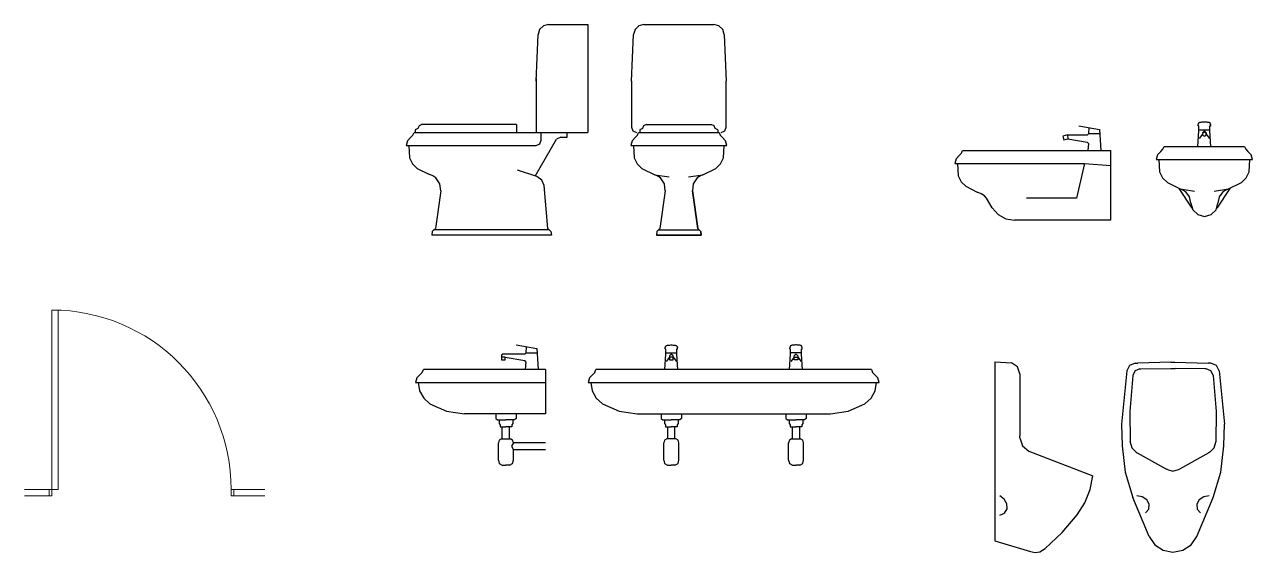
# Model space of a CAD drawing. Header units: millimetres. Extents: x -57 to 56, y 2 to 85.
# Drawn here: x -50.198 to -45.472, y 3.219 to 5.25 of the extents above; entities that cross this region are included whole.
import ezdxf

# ---------------------------------------------------------------- set-up
doc = ezdxf.new("R2010")
doc.units = ezdxf.units.MM
doc.header["$LTSCALE"] = 0.5
doc.linetypes.add('DASHED', pattern=[15, 12, -3])
doc.layers.add('A740G3', color=3, linetype='Continuous', lineweight=0)
doc.layers.add('MEBEL', color=7, linetype='DASHED')

msp = doc.modelspace()

# ---------------------------------------------------------------- linework, layer by layer
at = {"layer": 'A740G3', "color": 0, "linetype": 'ByBlock'}
for p, q in [((-50.0926, 3.4621), (-50.0926, 4.1521)), ((-50.0676, 3.4621), (-50.0676, 4.1521)), ((-50.1026, 3.4621), (-50.1976, 3.4621)), ((-50.1026, 3.4621), (-50.0926, 3.4621)), ((-50.1026, 3.4371), (-50.1026, 3.4621)), ((-50.0926, 3.4621), (-50.0926, 3.4371)), ((-50.0926, 3.4621), (-50.0676, 3.4621)), ((-49.4026, 3.4371), (-49.4026, 3.4621)), ((-49.4026, 3.4621), (-49.3926, 3.4621)), ((-49.3926, 3.4621), (-49.2726, 3.4621)), ((-49.3926, 3.4621), (-49.3926, 3.4371)), ((-50.1026, 3.4371), (-50.1976, 3.4371)), ((-50.0926, 3.4371), (-50.1026, 3.4371)), ((-49.3926, 3.4371), (-49.4026, 3.4371)), ((-49.3926, 3.4371), (-49.2726, 3.4371))]:
    msp.add_line(p, q, dxfattribs=at)
msp.add_arc((-50.0926, 3.4621), 0.69, 0, 90, dxfattribs=at)
at = {"layer": 'MEBEL', "linetype": 'Continuous'}
for p, q in [((-48.2007, 5.2454), (-48.2153, 5.2315)), ((-48.1813, 5.2505), (-48.2007, 5.2454)), ((-48.1813, 5.2505), (-48.0292, 5.2505)), ((-48.0292, 5.2505), (-48.0292, 4.8355)), ((-47.8337, 5.2454), (-47.8482, 5.2315)), ((-47.8142, 5.2505), (-47.8337, 5.2454)), ((-47.8142, 5.2505), (-47.545, 5.2505)), ((-47.5255, 5.2454), (-47.545, 5.2505)), ((-47.5109, 5.2315), (-47.5255, 5.2454)), ((-48.2292, 5.033), (-48.2212, 5.2122)), ((-48.2153, 5.2315), (-48.2212, 5.2122)), ((-47.8621, 5.033), (-47.8541, 5.2122)), ((-47.8482, 5.2315), (-47.8541, 5.2122)), ((-47.505, 5.2122), (-47.5109, 5.2315)), ((-47.505, 5.2122), (-47.4971, 5.033)), ((-48.2292, 5.043), (-48.2292, 4.8355)), ((-47.8621, 5.033), (-47.8621, 4.8556)), ((-47.4971, 4.8556), (-47.4971, 5.033)), ((-45.681, 4.8655), (-45.6781, 4.8726)), ((-45.6781, 4.8726), (-45.6775, 4.8733)), ((-45.6775, 4.8733), (-45.6762, 4.8739)), ((-45.6762, 4.8739), (-45.6744, 4.8744)), ((-45.6744, 4.8744), (-45.6721, 4.8749)), ((-45.6721, 4.8749), (-45.6692, 4.8753)), ((-45.6692, 4.8753), (-45.666, 4.8757)), ((-45.666, 4.8757), (-45.6626, 4.8759)), ((-45.6626, 4.8759), (-45.6589, 4.876)), ((-45.6589, 4.876), (-45.6552, 4.876)), ((-45.6552, 4.876), (-45.6515, 4.8759)), ((-45.6515, 4.8759), (-45.6481, 4.8757)), ((-45.6481, 4.8757), (-45.6449, 4.8753)), ((-45.6449, 4.8753), (-45.642, 4.8749)), ((-45.642, 4.8749), (-45.6397, 4.8744)), ((-45.6397, 4.8744), (-45.6379, 4.8739)), ((-45.6379, 4.8739), (-45.6366, 4.8733)), ((-45.6366, 4.8733), (-45.6361, 4.8726)), ((-45.6361, 4.8726), (-45.6332, 4.8655)), ((-48.7108, 4.8168), (-48.7032, 4.825)), ((-48.7032, 4.825), (-48.6987, 4.8356)), ((-48.6987, 4.8355), (-48.109, 4.8355)), ((-48.6838, 4.8505), (-48.6941, 4.8453)), ((-48.6941, 4.8453), (-48.6941, 4.8354)), ((-48.6794, 4.8611), (-48.6838, 4.8505)), ((-48.6794, 4.8611), (-48.6838, 4.8505)), ((-48.6688, 4.8655), (-48.6794, 4.8611)), ((-48.6688, 4.8655), (-48.6794, 4.8611)), ((-48.3042, 4.8655), (-48.6699, 4.8655)), ((-48.3042, 4.8655), (-48.3042, 4.8355)), ((-48.2092, 4.8055), (-48.2092, 4.8355)), ((-48.109, 4.8173), (-48.109, 4.8355)), ((-48.109, 4.8355), (-48.0292, 4.8355)), ((-47.8621, 4.8556), (-47.8562, 4.8414)), ((-47.8562, 4.8414), (-47.8421, 4.8356)), ((-47.8466, 4.8168), (-47.839, 4.825)), ((-47.839, 4.825), (-47.8345, 4.8356)), ((-47.8346, 4.8354), (-47.8345, 4.8356)), ((-47.8346, 4.8354), (-47.5246, 4.8356)), ((-47.8196, 4.8505), (-47.8299, 4.8453)), ((-47.8299, 4.8453), (-47.8299, 4.8354)), ((-47.8152, 4.8611), (-47.8196, 4.8505)), ((-47.8152, 4.8611), (-47.8196, 4.8505)), ((-47.8046, 4.8655), (-47.8152, 4.8611)), ((-47.8046, 4.8655), (-47.8152, 4.8611)), ((-47.8046, 4.8655), (-47.5546, 4.8655)), ((-47.8046, 4.8655), (-47.5546, 4.8655)), ((-47.544, 4.8611), (-47.5546, 4.8655)), ((-47.544, 4.8611), (-47.5546, 4.8655)), ((-47.5396, 4.8505), (-47.544, 4.8611)), ((-47.5396, 4.8505), (-47.544, 4.8611)), ((-47.5293, 4.8453), (-47.5396, 4.8505)), ((-47.5293, 4.8453), (-47.5293, 4.8356)), ((-47.5246, 4.8356), (-47.5245, 4.8354)), ((-47.5246, 4.8356), (-47.5202, 4.825)), ((-47.5202, 4.825), (-47.5125, 4.8168)), ((-47.5171, 4.8356), (-47.5029, 4.8414)), ((-47.5029, 4.8414), (-47.4971, 4.8556)), ((-46.184, 4.8263), (-46.2015, 4.8212)), ((-46.2015, 4.8212), (-46.1973, 4.8068)), ((-46.184, 4.8263), (-46.1819, 4.8113)), ((-46.184, 4.8263), (-46.1068, 4.8263)), ((-46.1405, 4.8611), (-46.0604, 4.8469)), ((-46.1068, 4.8263), (-46.1018, 4.8311)), ((-46.1018, 4.8311), (-46.1006, 4.854)), ((-46.1018, 4.8311), (-46.0593, 4.8311)), ((-46.0604, 4.8469), (-46.055, 4.7663)), ((-45.6821, 4.7813), (-45.6781, 4.8413)), ((-45.681, 4.8616), (-45.681, 4.8655)), ((-45.6809, 4.8608), (-45.681, 4.8616)), ((-45.68, 4.8601), (-45.6809, 4.8608)), ((-45.6783, 4.8594), (-45.68, 4.8601)), ((-45.6782, 4.8593), (-45.6783, 4.8594)), ((-45.6781, 4.8413), (-45.6781, 4.8613)), ((-45.6781, 4.846), (-45.6361, 4.846)), ((-45.6642, 4.8289), (-45.6766, 4.8126)), ((-45.6571, 4.8413), (-45.6642, 4.8341)), ((-45.6642, 4.8341), (-45.6642, 4.8289)), ((-45.6621, 4.834), (-45.6642, 4.8289)), ((-45.6642, 4.8289), (-45.6621, 4.8238)), ((-45.6571, 4.8361), (-45.6621, 4.834)), ((-45.6621, 4.8238), (-45.6571, 4.8217)), ((-45.6499, 4.8341), (-45.6571, 4.8413)), ((-45.652, 4.834), (-45.6571, 4.8361)), ((-45.6571, 4.8217), (-45.652, 4.8238)), ((-45.6499, 4.8289), (-45.652, 4.834)), ((-45.652, 4.8238), (-45.6499, 4.8289)), ((-45.6499, 4.8341), (-45.6499, 4.8289)), ((-45.6499, 4.8289), (-45.6375, 4.8126)), ((-45.6361, 4.8413), (-45.6361, 4.8613)), ((-45.6321, 4.7813), (-45.6361, 4.8413)), ((-45.6358, 4.8594), (-45.636, 4.8593)), ((-45.6341, 4.8601), (-45.6358, 4.8594)), ((-45.6332, 4.8608), (-45.6341, 4.8601)), ((-45.6332, 4.8616), (-45.6332, 4.8655)), ((-45.6332, 4.8616), (-45.6332, 4.8608)), ((-48.7239, 4.8036), (-48.7287, 4.7856)), ((-48.7284, 4.7855), (-48.2292, 4.7855)), ((-48.7108, 4.8168), (-48.7239, 4.8036)), ((-48.7188, 4.7855), (-48.716, 4.7379)), ((-48.2319, 4.6676), (-48.1499, 4.809)), ((-48.2292, 4.7855), (-48.215, 4.7913)), ((-48.215, 4.7913), (-48.2092, 4.8055)), ((-48.1337, 4.8173), (-48.1499, 4.809)), ((-48.1337, 4.8173), (-48.109, 4.8173)), ((-47.8597, 4.8036), (-47.8645, 4.7856)), ((-47.8645, 4.7856), (-47.4946, 4.7856)), ((-47.8466, 4.8168), (-47.8597, 4.8036)), ((-47.8546, 4.7855), (-47.8518, 4.7379)), ((-47.4994, 4.8036), (-47.5125, 4.8168)), ((-47.5074, 4.7379), (-47.5046, 4.7855)), ((-47.4946, 4.7856), (-47.4994, 4.8036)), ((-46.1973, 4.8068), (-46.1819, 4.8113)), ((-46.1819, 4.8113), (-46.1075, 4.7983)), ((-46.1032, 4.7929), (-46.1075, 4.7983)), ((-46.1032, 4.7929), (-46.105, 4.7663)), ((-45.8164, 4.7708), (-45.812, 4.7814)), ((-45.8121, 4.7812), (-45.812, 4.7814)), ((-45.8121, 4.7812), (-45.5021, 4.7812)), ((-45.5021, 4.7814), (-45.502, 4.7812)), ((-45.5021, 4.7814), (-45.4976, 4.7708)), ((-48.716, 4.7379), (-48.7044, 4.7152)), ((-47.8518, 4.7379), (-47.8402, 4.7152)), ((-47.519, 4.7152), (-47.5074, 4.7379)), ((-46.6128, 4.7344), (-46.6176, 4.7164)), ((-46.5997, 4.7477), (-46.6128, 4.7344)), ((-46.5997, 4.7477), (-46.592, 4.7559)), ((-46.592, 4.7559), (-46.5876, 4.7664)), ((-46.5876, 4.7663), (-46.0172, 4.7663)), ((-46.0172, 4.4973), (-46.0172, 4.7663)), ((-45.8372, 4.7494), (-45.842, 4.7313)), ((-45.842, 4.7313), (-45.4721, 4.7313)), ((-45.8241, 4.7626), (-45.8372, 4.7494)), ((-45.832, 4.7312), (-45.8292, 4.6837)), ((-45.8241, 4.7626), (-45.8164, 4.7708)), ((-45.4976, 4.7708), (-45.49, 4.7626)), ((-45.4769, 4.7494), (-45.49, 4.7626)), ((-45.4848, 4.6837), (-45.482, 4.7312)), ((-45.4721, 4.7313), (-45.4769, 4.7494)), ((-48.7044, 4.7152), (-48.6862, 4.6972)), ((-48.6862, 4.6972), (-48.6423, 4.6745)), ((-48.2257, 4.6655), (-48.3011, 4.6902)), ((-47.8402, 4.7152), (-47.8221, 4.6972)), ((-47.8221, 4.6972), (-47.7721, 4.6725)), ((-47.587, 4.6725), (-47.5371, 4.6972)), ((-47.5371, 4.6972), (-47.519, 4.7152)), ((-46.6172, 4.7163), (-46.1181, 4.7163)), ((-46.6076, 4.7163), (-46.6048, 4.6688)), ((-46.1181, 4.7163), (-46.1494, 4.5831)), ((-46.1181, 4.7163), (-46.0172, 4.7082)), ((-45.8292, 4.6837), (-45.8176, 4.6609)), ((-45.4964, 4.6609), (-45.4848, 4.6837)), ((-48.6266, 4.6679), (-48.6423, 4.6745)), ((-48.6147, 4.6605), (-48.6266, 4.6679)), ((-48.5989, 4.6377), (-48.6147, 4.6605)), ((-48.596, 4.6101), (-48.5989, 4.6377)), ((-48.2068, 4.6524), (-48.2257, 4.6655)), ((-48.1983, 4.631), (-48.2068, 4.6524)), ((-47.7625, 4.6679), (-47.7781, 4.6745)), ((-47.7721, 4.6725), (-47.7171, 4.664)), ((-47.7505, 4.6605), (-47.7625, 4.6679)), ((-47.7347, 4.6377), (-47.7505, 4.6605)), ((-47.7318, 4.6101), (-47.7347, 4.6377)), ((-47.642, 4.664), (-47.587, 4.6725)), ((-47.6244, 4.6377), (-47.6274, 4.6101)), ((-47.6087, 4.6605), (-47.6244, 4.6377)), ((-47.5967, 4.6679), (-47.6087, 4.6605)), ((-47.581, 4.6745), (-47.5967, 4.6679)), ((-46.6048, 4.6688), (-46.5932, 4.646)), ((-46.5932, 4.646), (-46.5751, 4.6281)), ((-45.8176, 4.6609), (-45.7995, 4.643)), ((-45.7995, 4.643), (-45.7496, 4.6182)), ((-45.5645, 4.6182), (-45.5145, 4.643)), ((-45.5145, 4.643), (-45.4964, 4.6609)), ((-48.596, 4.6101), (-48.6166, 4.4664)), ((-48.1839, 4.4664), (-48.1983, 4.631)), ((-47.7318, 4.6101), (-47.7524, 4.4664)), ((-47.7318, 4.6101), (-47.7524, 4.4664)), ((-47.6274, 4.6101), (-47.6068, 4.4664)), ((-47.6068, 4.4664), (-47.6274, 4.6101)), ((-46.5751, 4.6281), (-46.5312, 4.6053)), ((-46.5155, 4.5988), (-46.5312, 4.6053)), ((-46.5035, 4.5914), (-46.5155, 4.5988)), ((-46.4958, 4.5831), (-46.5035, 4.5914)), ((-45.7556, 4.6203), (-45.7049, 4.5445)), ((-45.7399, 4.6137), (-45.7556, 4.6203)), ((-45.7496, 4.6182), (-45.6946, 4.6097)), ((-45.7279, 4.6063), (-45.7399, 4.6137)), ((-45.7137, 4.5871), (-45.7279, 4.6063)), ((-45.7087, 4.5638), (-45.7137, 4.5871)), ((-45.6195, 4.6097), (-45.5645, 4.6182)), ((-45.5585, 4.6203), (-45.6091, 4.5445)), ((-45.6003, 4.5871), (-45.6054, 4.5638)), ((-45.5861, 4.6063), (-45.6003, 4.5871)), ((-45.5741, 4.6137), (-45.5861, 4.6063)), ((-45.5585, 4.6203), (-45.5741, 4.6137)), ((-46.4735, 4.5459), (-46.4958, 4.5831)), ((-46.4735, 4.5459), (-46.4512, 4.52)), ((-46.1494, 4.5831), (-46.3413, 4.5831)), ((-45.7087, 4.5638), (-45.7017, 4.538)), ((-45.7017, 4.538), (-45.6828, 4.5191)), ((-45.6312, 4.5191), (-45.6123, 4.538)), ((-45.6123, 4.538), (-45.6054, 4.5638)), ((-46.4512, 4.52), (-46.4214, 4.5031)), ((-46.4214, 4.5031), (-46.3877, 4.4973)), ((-46.0172, 4.4973), (-46.3877, 4.4973)), ((-45.6828, 4.5191), (-45.657, 4.5122)), ((-45.657, 4.5122), (-45.6312, 4.5191)), ((-48.6283, 4.454), (-48.6303, 4.4405)), ((-48.6225, 4.4603), (-48.6283, 4.454)), ((-48.6225, 4.4603), (-48.6166, 4.4664)), ((-48.178, 4.4603), (-48.6225, 4.4603)), ((-48.1839, 4.4664), (-48.178, 4.4603)), ((-48.1722, 4.454), (-48.178, 4.4603)), ((-48.1722, 4.454), (-48.1702, 4.4405)), ((-47.7641, 4.454), (-47.7661, 4.4405)), ((-47.7641, 4.454), (-47.7661, 4.4405)), ((-47.7583, 4.4603), (-47.7641, 4.454)), ((-47.7583, 4.4603), (-47.7641, 4.454)), ((-47.7583, 4.4603), (-47.7524, 4.4664)), ((-47.7583, 4.4603), (-47.7524, 4.4664)), ((-47.7583, 4.4603), (-47.6009, 4.4603)), ((-47.6068, 4.4664), (-47.6009, 4.4603)), ((-47.6068, 4.4664), (-47.6009, 4.4603)), ((-47.595, 4.454), (-47.6009, 4.4603)), ((-47.595, 4.454), (-47.6009, 4.4603)), ((-47.595, 4.454), (-47.5931, 4.4405)), ((-47.5931, 4.4405), (-47.595, 4.454)), ((-48.1702, 4.4405), (-48.6303, 4.4405)), ((-47.5931, 4.4405), (-47.7661, 4.4405)), ((-47.7661, 4.4405), (-47.5931, 4.4405)), ((-47.7661, 4.4405), (-47.5931, 4.4405)), ((-48.3061, 4.0176), (-48.226, 4.0035)), ((-47.7235, 4.0165), (-47.7207, 4.017)), ((-47.7207, 4.017), (-47.7175, 4.0173)), ((-47.7175, 4.0173), (-47.714, 4.0175)), ((-47.714, 4.0175), (-47.7104, 4.0176)), ((-47.7104, 4.0176), (-47.7066, 4.0176)), ((-47.7066, 4.0176), (-47.703, 4.0175)), ((-47.703, 4.0175), (-47.6995, 4.0173)), ((-47.6995, 4.0173), (-47.6963, 4.017)), ((-47.6963, 4.017), (-47.6935, 4.0165)), ((-47.2407, 4.017), (-47.2435, 4.0165)), ((-47.2375, 4.0173), (-47.2407, 4.017)), ((-47.234, 4.0175), (-47.2375, 4.0173)), ((-47.2304, 4.0176), (-47.234, 4.0175)), ((-47.2266, 4.0176), (-47.2304, 4.0176)), ((-47.223, 4.0175), (-47.2266, 4.0176)), ((-47.2195, 4.0173), (-47.223, 4.0175)), ((-47.2163, 4.017), (-47.2195, 4.0173)), ((-47.2135, 4.0165), (-47.2163, 4.017)), ((-48.3568, 3.9829), (-48.3618, 3.9779)), ((-48.3618, 3.9779), (-48.3618, 3.9605)), ((-48.3475, 3.9705), (-48.3618, 3.9705)), ((-48.2724, 3.9829), (-48.3568, 3.9829)), ((-48.3475, 3.9605), (-48.3475, 3.9705)), ((-48.3475, 3.9705), (-48.2728, 3.9577)), ((-48.2724, 3.9829), (-48.2674, 3.9877)), ((-48.2674, 3.9877), (-48.2662, 4.0106)), ((-48.2674, 3.9877), (-48.2249, 3.9877)), ((-48.226, 4.0035), (-48.2206, 3.9229)), ((-47.7335, 3.9229), (-47.7295, 3.9829)), ((-47.7324, 4.0071), (-47.7295, 4.0142)), ((-47.7324, 4.0032), (-47.7324, 4.0071)), ((-47.7323, 4.0024), (-47.7324, 4.0032)), ((-47.7314, 4.0017), (-47.7323, 4.0024)), ((-47.7298, 4.001), (-47.7314, 4.0017)), ((-47.7296, 4.0009), (-47.7298, 4.001)), ((-47.7295, 4.0142), (-47.7289, 4.0149)), ((-47.7295, 3.9829), (-47.7295, 4.0029)), ((-47.7295, 3.9877), (-47.6875, 3.9877)), ((-47.7289, 4.0149), (-47.7277, 4.0155)), ((-47.7157, 3.9705), (-47.7281, 3.9543)), ((-47.7277, 4.0155), (-47.7259, 4.0161)), ((-47.7259, 4.0161), (-47.7235, 4.0165)), ((-47.7085, 3.9829), (-47.7157, 3.9757)), ((-47.7157, 3.9757), (-47.7157, 3.9605)), ((-47.7013, 3.9705), (-47.7157, 3.9705)), ((-47.7013, 3.9757), (-47.7085, 3.9829)), ((-47.7013, 3.9605), (-47.7013, 3.9757)), ((-47.7013, 3.9705), (-47.6889, 3.9543)), ((-47.6935, 4.0165), (-47.6911, 4.0161)), ((-47.6911, 4.0161), (-47.6893, 4.0155)), ((-47.6893, 4.0155), (-47.6881, 4.0149)), ((-47.6881, 4.0149), (-47.6875, 4.0142)), ((-47.6875, 4.0142), (-47.6846, 4.0071)), ((-47.6875, 3.9829), (-47.6875, 4.0029)), ((-47.6835, 3.9229), (-47.6875, 3.9829)), ((-47.6872, 4.001), (-47.6874, 4.0009)), ((-47.6856, 4.0017), (-47.6872, 4.001)), ((-47.6847, 4.0024), (-47.6856, 4.0017)), ((-47.6846, 4.0032), (-47.6847, 4.0024)), ((-47.6846, 4.0032), (-47.6846, 4.0071)), ((-47.2535, 3.9229), (-47.2495, 3.9829)), ((-47.2495, 4.0142), (-47.2524, 4.0071)), ((-47.2524, 4.0032), (-47.2524, 4.0071)), ((-47.2524, 4.0032), (-47.2523, 4.0024)), ((-47.2523, 4.0024), (-47.2514, 4.0017)), ((-47.2514, 4.0017), (-47.2498, 4.001)), ((-47.2498, 4.001), (-47.2496, 4.0009)), ((-47.2489, 4.0149), (-47.2495, 4.0142)), ((-47.2495, 3.9829), (-47.2495, 4.0029)), ((-47.2075, 3.9877), (-47.2495, 3.9877)), ((-47.2477, 4.0155), (-47.2489, 4.0149)), ((-47.2357, 3.9705), (-47.2481, 3.9543)), ((-47.2459, 4.0161), (-47.2477, 4.0155)), ((-47.2435, 4.0165), (-47.2459, 4.0161)), ((-47.2285, 3.9829), (-47.2357, 3.9757)), ((-47.2357, 3.9605), (-47.2357, 3.9757)), ((-47.2357, 3.9705), (-47.2213, 3.9705)), ((-47.2213, 3.9757), (-47.2285, 3.9829)), ((-47.2213, 3.9757), (-47.2213, 3.9605)), ((-47.2213, 3.9705), (-47.2089, 3.9543)), ((-47.2111, 4.0161), (-47.2135, 4.0165)), ((-47.2093, 4.0155), (-47.2111, 4.0161)), ((-47.2081, 4.0149), (-47.2093, 4.0155)), ((-47.2075, 4.0142), (-47.2081, 4.0149)), ((-47.2046, 4.0071), (-47.2075, 4.0142)), ((-47.2075, 3.9829), (-47.2075, 4.0029)), ((-47.2035, 3.9229), (-47.2075, 3.9829)), ((-47.2074, 4.0009), (-47.2072, 4.001)), ((-47.2072, 4.001), (-47.2056, 4.0017)), ((-47.2056, 4.0017), (-47.2047, 4.0024)), ((-47.2047, 4.0024), (-47.2046, 4.0032)), ((-47.2046, 4.0032), (-47.2046, 4.0071)), ((-48.6671, 3.9124), (-48.6626, 3.9229)), ((-48.1926, 3.9229), (-48.6626, 3.9229)), ((-48.3618, 3.9605), (-48.3475, 3.9605)), ((-48.2686, 3.9524), (-48.2728, 3.9577)), ((-48.2686, 3.9524), (-48.2706, 3.9229)), ((-48.1926, 3.9229), (-48.1926, 3.7529)), ((-48.003, 3.9124), (-47.9985, 3.9229)), ((-46.9385, 3.9229), (-47.9985, 3.9229)), ((-47.7157, 3.9605), (-47.7013, 3.9605)), ((-47.2213, 3.9605), (-47.2357, 3.9605)), ((-46.9385, 3.9229), (-46.9341, 3.9124)), ((-46.4631, 3.9532), (-46.3998, 3.9487)), ((-46.4631, 3.9532), (-46.4631, 3.2641)), ((-46.3761, 3.933), (-46.3998, 3.9487)), ((-46.3669, 3.9061), (-46.3761, 3.933)), ((-45.9456, 3.9391), (-45.956, 3.9181)), ((-45.924, 3.9479), (-45.9456, 3.9391)), ((-45.924, 3.9479), (-45.9131, 3.9482)), ((-45.9051, 3.926), (-45.9235, 3.9187)), ((-45.7855, 3.9514), (-45.9131, 3.9482)), ((-45.9051, 3.926), (-45.9012, 3.9261)), ((-45.9012, 3.9261), (-45.7861, 3.9274)), ((-45.7861, 3.9274), (-45.7694, 3.9274)), ((-45.7855, 3.9514), (-45.7701, 3.9514)), ((-45.7701, 3.9514), (-45.6425, 3.9482)), ((-45.6543, 3.9261), (-45.7694, 3.9274)), ((-45.6504, 3.926), (-45.6543, 3.9261)), ((-45.6321, 3.9187), (-45.6504, 3.926)), ((-45.6316, 3.9479), (-45.6425, 3.9482)), ((-45.6099, 3.9391), (-45.6316, 3.9479)), ((-45.5996, 3.9181), (-45.6099, 3.9391)), ((-48.6878, 3.8909), (-48.6926, 3.8729)), ((-48.6747, 3.9042), (-48.6878, 3.8909)), ((-48.6747, 3.9042), (-48.6671, 3.9124)), ((-48.0237, 3.8909), (-48.0285, 3.8729)), ((-48.0106, 3.9042), (-48.0237, 3.8909)), ((-48.0106, 3.9042), (-48.003, 3.9124)), ((-46.9341, 3.9124), (-46.9264, 3.9042)), ((-46.9133, 3.8909), (-46.9264, 3.9042)), ((-46.9085, 3.8729), (-46.9133, 3.8909)), ((-46.3669, 3.9061), (-46.3671, 3.6678)), ((-45.956, 3.9178), (-45.9759, 3.7135)), ((-45.956, 3.9181), (-45.956, 3.9178)), ((-45.9323, 3.8998), (-45.9445, 3.7613)), ((-45.9322, 3.901), (-45.9323, 3.8998)), ((-45.9235, 3.9187), (-45.9322, 3.901)), ((-45.6233, 3.901), (-45.6321, 3.9187)), ((-45.6233, 3.901), (-45.6232, 3.8998)), ((-45.6232, 3.8998), (-45.6111, 3.7613)), ((-45.5996, 3.9181), (-45.5995, 3.9178)), ((-45.5995, 3.9178), (-45.5796, 3.7135)), ((-48.6926, 3.8729), (-48.1926, 3.8729)), ((-48.6826, 3.8729), (-48.6772, 3.8409)), ((-48.6772, 3.8409), (-48.6615, 3.8126)), ((-48.0285, 3.8729), (-46.9085, 3.8729)), ((-48.0185, 3.8729), (-48.0131, 3.8409)), ((-48.0131, 3.8409), (-47.9973, 3.8126)), ((-46.9397, 3.8126), (-46.9239, 3.8409)), ((-46.9239, 3.8409), (-46.9185, 3.8729)), ((-48.6615, 3.8126), (-48.6373, 3.791)), ((-48.6373, 3.791), (-48.5736, 3.7626)), ((-47.9973, 3.8126), (-47.9731, 3.791)), ((-47.9731, 3.791), (-47.9095, 3.7626)), ((-47.0275, 3.7626), (-46.9639, 3.791)), ((-46.9639, 3.791), (-46.9397, 3.8126)), ((-48.5736, 3.7626), (-48.5046, 3.7529)), ((-48.1926, 3.7529), (-48.5046, 3.7529)), ((-48.3844, 3.7529), (-48.3844, 3.7351)), ((-48.3844, 3.7351), (-48.378, 3.7299)), ((-48.3057, 3.7351), (-48.312, 3.7299)), ((-48.3057, 3.7529), (-48.3057, 3.7351)), ((-47.9095, 3.7626), (-47.8405, 3.7529)), ((-47.8405, 3.7529), (-47.0965, 3.7529)), ((-47.7479, 3.7529), (-47.7479, 3.7351)), ((-47.7479, 3.7351), (-47.7415, 3.7299)), ((-47.6691, 3.7351), (-47.6755, 3.7299)), ((-47.6691, 3.7529), (-47.6691, 3.7351)), ((-47.2679, 3.7529), (-47.2679, 3.7351)), ((-47.2679, 3.7351), (-47.2615, 3.7299)), ((-47.1891, 3.7351), (-47.1955, 3.7299)), ((-47.1891, 3.7529), (-47.1891, 3.7351)), ((-47.0965, 3.7529), (-47.0275, 3.7626)), ((-45.9445, 3.7613), (-45.9426, 3.6446)), ((-45.6111, 3.7613), (-45.613, 3.6446)), ((-48.378, 3.7299), (-48.345, 3.7299)), ((-48.3715, 3.7299), (-48.3715, 3.7158)), ((-48.3715, 3.7158), (-48.3674, 3.7106)), ((-48.3674, 3.7106), (-48.3674, 3.7028)), ((-48.3674, 3.7028), (-48.345, 3.7028)), ((-48.3674, 3.7028), (-48.345, 3.7028)), ((-48.359, 3.6564), (-48.359, 3.7028)), ((-48.312, 3.7299), (-48.345, 3.7299)), ((-48.3227, 3.7028), (-48.345, 3.7028)), ((-48.331, 3.6564), (-48.331, 3.7028)), ((-48.3186, 3.7158), (-48.3227, 3.7106)), ((-48.3227, 3.7106), (-48.3227, 3.7028)), ((-48.3186, 3.7299), (-48.3186, 3.7158)), ((-47.7415, 3.7299), (-47.7085, 3.7299)), ((-47.735, 3.7299), (-47.735, 3.7158)), ((-47.735, 3.7158), (-47.7308, 3.7106)), ((-47.7308, 3.7106), (-47.7308, 3.7028)), ((-47.7308, 3.7028), (-47.7085, 3.7028)), ((-47.7225, 3.6564), (-47.7225, 3.7028)), ((-47.6755, 3.7299), (-47.7085, 3.7299)), ((-47.6862, 3.7028), (-47.7085, 3.7028)), ((-47.6862, 3.7028), (-47.7085, 3.7028)), ((-47.6945, 3.6564), (-47.6945, 3.7028)), ((-47.682, 3.7158), (-47.6862, 3.7106)), ((-47.6862, 3.7106), (-47.6862, 3.7028)), ((-47.682, 3.7299), (-47.682, 3.7158)), ((-47.2615, 3.7299), (-47.2285, 3.7299)), ((-47.255, 3.7299), (-47.255, 3.7158)), ((-47.255, 3.7158), (-47.2508, 3.7106)), ((-47.2508, 3.7106), (-47.2508, 3.7028)), ((-47.2508, 3.7028), (-47.2285, 3.7028)), ((-47.2508, 3.7028), (-47.2285, 3.7028)), ((-47.2425, 3.6564), (-47.2425, 3.7028)), ((-47.1955, 3.7299), (-47.2285, 3.7299)), ((-47.2062, 3.7028), (-47.2285, 3.7028)), ((-47.2145, 3.6564), (-47.2145, 3.7028)), ((-47.202, 3.7158), (-47.2062, 3.7106)), ((-47.2062, 3.7106), (-47.2062, 3.7028)), ((-47.202, 3.7299), (-47.202, 3.7158)), ((-45.9759, 3.7135), (-45.9735, 3.6298)), ((-45.5821, 3.6298), (-45.5796, 3.7135)), ((-48.3709, 3.6511), (-48.3742, 3.6417)), ((-48.3742, 3.5749), (-48.3742, 3.6417)), ((-48.3624, 3.6564), (-48.3709, 3.6511)), ((-48.3624, 3.6564), (-48.3277, 3.6564)), ((-48.3192, 3.6511), (-48.3277, 3.6564)), ((-48.3159, 3.6417), (-48.3235, 3.6277)), ((-48.3159, 3.6417), (-48.3192, 3.6511)), ((-48.1926, 3.6417), (-48.3159, 3.6417)), ((-47.7343, 3.6511), (-47.7376, 3.6417)), ((-47.7376, 3.5749), (-47.7376, 3.6417)), ((-47.7258, 3.6564), (-47.7343, 3.6511)), ((-47.6912, 3.6564), (-47.7258, 3.6564)), ((-47.6827, 3.6511), (-47.6912, 3.6564)), ((-47.6794, 3.6417), (-47.6827, 3.6511)), ((-47.6794, 3.5749), (-47.6794, 3.6417)), ((-47.2543, 3.6511), (-47.2576, 3.6417)), ((-47.2576, 3.5749), (-47.2576, 3.6417)), ((-47.2458, 3.6564), (-47.2543, 3.6511)), ((-47.2458, 3.6564), (-47.2112, 3.6564)), ((-47.2027, 3.6511), (-47.2112, 3.6564)), ((-47.1994, 3.6417), (-47.2027, 3.6511)), ((-47.1994, 3.5749), (-47.1994, 3.6417)), ((-46.3671, 3.661), (-46.3671, 3.6678)), ((-46.3671, 3.661), (-46.3575, 3.6299)), ((-45.9426, 3.6432), (-45.9426, 3.6446)), ((-45.9426, 3.6432), (-45.9363, 3.6214)), ((-45.6192, 3.6214), (-45.613, 3.6432)), ((-45.613, 3.6432), (-45.613, 3.6446)), ((-48.3235, 3.6277), (-48.3159, 3.6137)), ((-48.3159, 3.5749), (-48.3159, 3.6137)), ((-48.1926, 3.6137), (-48.3159, 3.6137)), ((-46.3575, 3.6299), (-46.332, 3.6097)), ((-46.332, 3.6097), (-46.0865, 3.5148)), ((-45.9735, 3.6298), (-45.9614, 3.5284)), ((-45.9363, 3.6214), (-45.92, 3.6055)), ((-45.92, 3.6055), (-45.9153, 3.6029)), ((-45.9153, 3.6029), (-45.8031, 3.5404)), ((-45.6402, 3.6029), (-45.7525, 3.5404)), ((-45.6356, 3.6055), (-45.6402, 3.6029)), ((-45.6356, 3.6055), (-45.6192, 3.6214)), ((-45.5941, 3.5284), (-45.5821, 3.6298)), ((-48.3742, 3.5749), (-48.3708, 3.5618)), ((-48.3708, 3.5618), (-48.3592, 3.5549)), ((-48.3592, 3.5549), (-48.345, 3.5549)), ((-48.3309, 3.5549), (-48.345, 3.5549)), ((-48.3309, 3.5549), (-48.3193, 3.5618)), ((-48.3193, 3.5618), (-48.3159, 3.5749)), ((-47.7376, 3.5749), (-47.7343, 3.5618)), ((-47.7343, 3.5618), (-47.7226, 3.5549)), ((-47.7226, 3.5549), (-47.7085, 3.5549)), ((-47.6944, 3.5549), (-47.7085, 3.5549)), ((-47.6944, 3.5549), (-47.6827, 3.5618)), ((-47.6827, 3.5618), (-47.6794, 3.5749)), ((-47.2576, 3.5749), (-47.2543, 3.5618)), ((-47.2543, 3.5618), (-47.2426, 3.5549)), ((-47.2426, 3.5549), (-47.2285, 3.5549)), ((-47.2144, 3.5549), (-47.2285, 3.5549)), ((-47.2144, 3.5549), (-47.2027, 3.5618)), ((-47.2027, 3.5618), (-47.1994, 3.5749)), ((-46.0966, 3.461), (-46.0865, 3.5148)), ((-45.9614, 3.5284), (-45.9327, 3.4303)), ((-45.7992, 3.5383), (-45.8031, 3.5404)), ((-45.7992, 3.5383), (-45.7778, 3.5327)), ((-45.7778, 3.5327), (-45.7564, 3.5383)), ((-45.7564, 3.5383), (-45.7525, 3.5404)), ((-45.6229, 3.4303), (-45.5941, 3.5284)), ((-46.1171, 3.4104), (-46.0966, 3.461)), ((-46.4273, 3.4242), (-46.4436, 3.4373)), ((-46.4168, 3.4062), (-46.4273, 3.4242)), ((-46.4157, 3.387), (-46.4168, 3.4062)), ((-46.1472, 3.3647), (-46.1171, 3.4104)), ((-45.8689, 3.2806), (-45.9327, 3.4303)), ((-45.8966, 3.4332), (-45.917, 3.4375)), ((-45.8791, 3.422), (-45.8966, 3.4332)), ((-45.8694, 3.4054), (-45.8791, 3.422)), ((-45.8711, 3.3862), (-45.8694, 3.4054)), ((-45.6867, 3.2806), (-45.6229, 3.4303)), ((-45.6765, 3.422), (-45.6862, 3.4054)), ((-45.6862, 3.4054), (-45.6845, 3.3862)), ((-45.6589, 3.4332), (-45.6765, 3.422)), ((-45.6385, 3.4375), (-45.6589, 3.4332)), ((-46.4436, 3.3633), (-46.4259, 3.3707)), ((-46.4259, 3.3707), (-46.4157, 3.387)), ((-46.2042, 3.2959), (-46.1472, 3.3647)), ((-45.8836, 3.3716), (-45.8711, 3.3862)), ((-45.6845, 3.3862), (-45.672, 3.3716)), ((-46.4631, 3.2641), (-46.3266, 3.2234)), ((-46.2696, 3.235), (-46.2042, 3.2959)), ((-45.8689, 3.2806), (-45.8473, 3.249)), ((-45.7083, 3.249), (-45.6867, 3.2806)), ((-46.3266, 3.2234), (-46.3087, 3.2194)), ((-46.3087, 3.2194), (-46.2904, 3.2215)), ((-46.2904, 3.2215), (-46.2696, 3.235)), ((-45.8473, 3.249), (-45.8154, 3.2279)), ((-45.8154, 3.2279), (-45.7778, 3.2204)), ((-45.7778, 3.2204), (-45.7402, 3.2279)), ((-45.7402, 3.2279), (-45.7083, 3.249))]:
    msp.add_line(p, q, dxfattribs=at)

doc.saveas('drawing.dxf')
